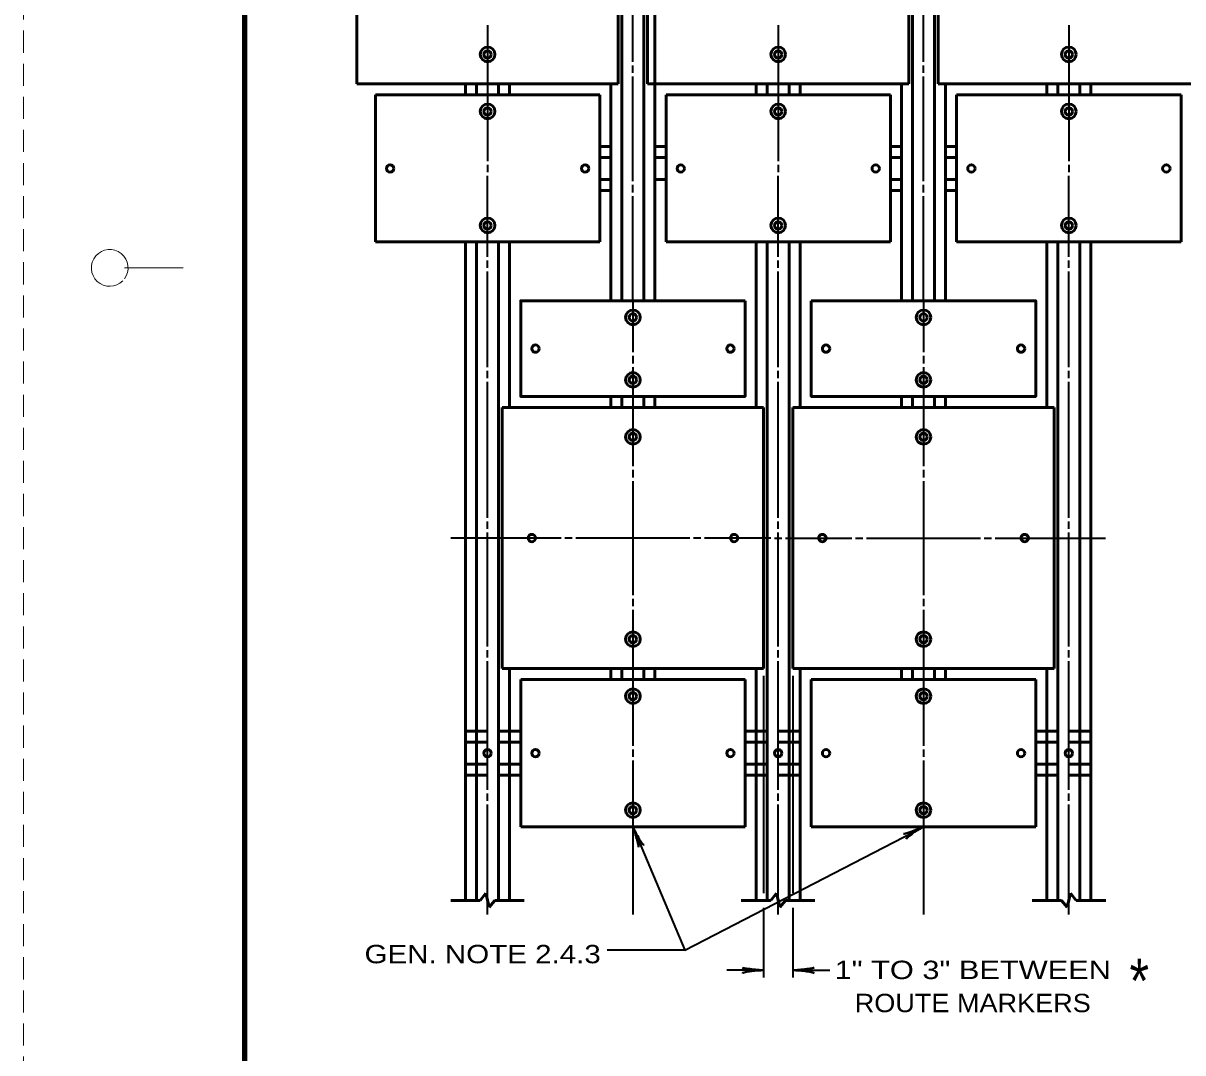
# Model space of a CAD drawing. Extents: x -45 to 635, y -382 to 59.
# Drawn here: x -44.9 to 112.7, y -201.9 to -61.9 of the extents above; entities that cross this region are included whole.
import ezdxf
from ezdxf.enums import TextEntityAlignment as Align

# ---------------------------------------------------------------- set-up
doc = ezdxf.new("R2010")
doc.units = 0
doc.linetypes.add('MEDIUM_DASHED', pattern=[4.5, 3, -1.5])
doc.layers.add('1', color=7, linetype='Continuous', lineweight=53)
doc.layers.add('61', color=7, linetype='Continuous', lineweight=35)

msp = doc.modelspace()

# ---------------------------------------------------------------- linework, layer by layer
at = {"layer": '1', "linetype": 'MEDIUM_DASHED', "lineweight": 13}
msp.add_line((-44.831, 58.54), (-44.891, -381.5), dxfattribs=at)
at = {"layer": '1'}
for p, q in [((0.475, -34.698), (0.475, -70.198)), ((35.975, -34.698), (35.975, -70.198)), ((39.975, -34.698), (39.975, -70.198)), ((40.975, -34.698), (40.975, -70.198)), ((75.475, -34.698), (75.475, -70.198)), ((79.475, -34.698), (79.475, -70.198)), ((36.475, -77.198), (36.475, -41.698)), ((39.475, -77.198), (39.475, -41.698)), ((40.975, -77.198), (40.975, -41.698)), ((75.975, -77.198), (75.975, -41.698)), ((78.975, -77.198), (78.975, -41.698)), ((35.975, -70.198), (0.475, -70.198)), ((15.225, -71.698), (15.225, -70.198)), ((16.725, -71.698), (16.725, -70.198)), ((19.725, -71.698), (19.725, -70.198)), ((21.225, -71.698), (21.225, -70.198)), ((34.975, -99.698), (34.975, -70.198)), ((75.475, -70.198), (39.975, -70.198)), ((54.725, -71.698), (54.725, -70.198)), ((56.225, -71.698), (56.225, -70.198)), ((59.225, -71.698), (59.225, -70.198)), ((60.725, -71.698), (60.725, -70.198)), ((74.475, -99.698), (74.475, -70.198)), ((114.975, -70.198), (79.475, -70.198)), ((80.475, -77.198), (80.475, -70.198)), ((94.225, -71.698), (94.225, -70.198)), ((95.725, -71.698), (95.725, -70.198)), ((98.725, -71.698), (98.725, -70.198)), ((100.225, -71.698), (100.225, -70.198)), ((33.475, -71.698), (2.975, -71.698)), ((2.975, -71.698), (2.975, -91.698)), ((33.475, -91.698), (33.475, -71.698)), ((72.975, -71.698), (42.475, -71.698)), ((42.475, -71.698), (42.475, -91.698)), ((72.975, -91.698), (72.975, -71.698)), ((112.475, -71.698), (81.975, -71.698)), ((81.975, -71.698), (81.975, -91.698)), ((112.475, -91.698), (112.475, -71.698)), ((36.475, -99.698), (36.475, -77.198)), ((39.475, -99.698), (39.475, -77.198)), ((40.975, -99.698), (40.975, -77.198)), ((75.975, -99.698), (75.975, -77.198)), ((78.975, -99.698), (78.975, -77.198)), ((80.475, -99.698), (80.475, -77.198)), ((33.475, -78.698), (34.975, -78.698)), ((42.475, -78.698), (40.975, -78.698)), ((72.975, -78.698), (74.475, -78.698)), ((81.975, -78.698), (80.475, -78.698)), ((33.475, -80.198), (34.975, -80.198)), ((42.475, -80.198), (40.975, -80.198)), ((72.975, -80.198), (74.475, -80.198)), ((81.975, -80.198), (80.475, -80.198)), ((33.475, -83.198), (34.975, -83.198)), ((42.475, -83.198), (40.975, -83.198)), ((72.975, -83.198), (74.475, -83.198)), ((81.975, -83.198), (80.475, -83.198)), ((33.475, -84.698), (34.975, -84.698)), ((72.975, -84.698), (74.475, -84.698)), ((80.475, -84.698), (81.975, -84.698)), ((33.475, -91.698), (2.975, -91.698)), ((15.225, -114.198), (15.225, -91.698)), ((16.725, -121.198), (16.725, -91.698)), ((19.725, -121.198), (19.725, -91.698)), ((21.225, -114.198), (21.225, -91.698)), ((72.975, -91.698), (42.475, -91.698)), ((54.725, -114.198), (54.725, -91.698)), ((56.225, -121.198), (56.225, -91.698)), ((59.225, -121.198), (59.225, -91.698)), ((60.725, -114.198), (60.725, -91.698)), ((112.475, -91.698), (81.975, -91.698)), ((94.225, -114.198), (94.225, -91.698)), ((95.725, -121.198), (95.725, -91.698)), ((98.725, -121.198), (98.725, -91.698)), ((100.225, -114.198), (100.225, -91.698)), ((34.975, -112.698), (34.975, -114.198)), ((36.475, -112.698), (36.475, -114.198)), ((39.475, -112.698), (39.475, -114.198)), ((40.975, -112.698), (40.975, -114.198)), ((74.475, -112.698), (74.475, -114.198)), ((75.975, -112.698), (75.975, -114.198)), ((78.975, -112.698), (78.975, -114.198)), ((80.475, -112.698), (80.475, -114.198)), ((15.225, -114.198), (15.225, -149.698)), ((20.225, -114.198), (55.725, -114.198)), ((20.225, -114.198), (20.225, -149.698)), ((20.225, -114.198), (20.225, -149.698)), ((55.725, -114.198), (55.725, -149.698)), ((95.225, -114.198), (59.725, -114.198)), ((59.725, -114.198), (59.725, -149.698)), ((95.225, -114.198), (95.225, -149.698)), ((95.225, -114.198), (95.225, -149.698)), ((100.225, -114.198), (100.225, -149.698)), ((16.725, -156.698), (16.725, -121.198)), ((19.725, -156.698), (19.725, -121.198)), ((56.225, -156.698), (56.225, -121.198)), ((59.225, -156.698), (59.225, -121.198)), ((95.725, -156.698), (95.725, -121.198)), ((98.725, -156.698), (98.725, -121.198)), ((15.225, -181.198), (15.225, -149.698)), ((20.225, -149.698), (55.725, -149.698)), ((21.225, -181.198), (21.225, -149.698)), ((34.975, -151.198), (34.975, -149.698)), ((36.475, -151.198), (36.475, -149.698)), ((39.475, -151.198), (39.475, -149.698)), ((40.975, -151.198), (40.975, -149.698)), ((54.725, -181.198), (54.725, -149.698)), ((95.225, -149.698), (59.725, -149.698)), ((60.725, -181.198), (60.725, -149.698)), ((74.475, -151.198), (74.475, -149.698)), ((75.975, -151.198), (75.975, -149.698)), ((78.975, -151.198), (78.975, -149.698)), ((80.475, -151.198), (80.475, -149.698)), ((22.725, -151.198), (53.225, -151.198)), ((22.725, -171.198), (22.725, -151.198)), ((53.225, -151.198), (53.225, -171.198)), ((92.725, -151.198), (62.225, -151.198)), ((62.225, -151.198), (62.225, -171.198)), ((92.725, -171.198), (92.725, -151.198)), ((16.725, -181.198), (16.725, -156.698)), ((19.725, -181.198), (19.725, -156.698)), ((56.225, -181.198), (56.225, -156.698)), ((59.225, -181.198), (59.225, -156.698)), ((22.725, -171.198), (53.225, -171.198)), ((92.725, -171.198), (62.225, -171.198)), ((13.208, -181.219), (17.209, -181.219)), ((17.987, -180.245), (17.209, -181.219)), ((17.987, -180.245), (18.462, -182.151)), ((19.209, -181.219), (18.462, -182.151)), ((19.209, -181.219), (23.209, -181.219)), ((52.709, -181.219), (56.709, -181.219)), ((57.487, -180.245), (56.709, -181.219)), ((57.487, -180.245), (57.962, -182.151)), ((58.709, -181.219), (57.962, -182.151)), ((58.709, -181.219), (62.709, -181.219)), ((96.241, -181.219), (92.241, -181.219)), ((96.241, -181.219), (96.987, -182.151)), ((97.463, -180.245), (96.987, -182.151)), ((97.463, -180.245), (98.241, -181.219)), ((102.241, -181.219), (98.241, -181.219))]:
    msp.add_line(p, q, dxfattribs=at)
at = {"layer": '1', "lineweight": 35}
for p, q in [((37.975, -67.198), (37.975, -51.698)), ((77.475, -67.198), (77.475, -51.698)), ((18.225, -62.198), (18.225, -80.698)), ((57.725, -62.198), (57.725, -80.698)), ((97.225, -62.198), (97.225, -80.698)), ((37.975, -68.698), (37.975, -67.698)), ((77.475, -68.698), (77.475, -67.698)), ((37.975, -83.448), (37.975, -69.198)), ((77.475, -83.448), (77.475, -69.198)), ((18.225, -81.198), (18.225, -82.198)), ((57.725, -81.198), (57.725, -82.198)), ((97.225, -81.198), (97.225, -82.198)), ((18.225, -91.698), (18.225, -82.698)), ((97.225, -93.698), (97.225, -82.698)), ((37.975, -84.948), (37.975, -83.948)), ((77.475, -84.948), (77.475, -83.948)), ((37.975, -99.698), (37.975, -85.448)), ((77.475, -99.698), (77.475, -85.448)), ((18.225, -93.698), (18.225, -91.698)), ((97.225, -93.698), (97.225, -91.698)), ((18.225, -95.198), (18.225, -94.198)), ((57.725, -95.198), (57.725, -94.198)), ((97.225, -95.198), (97.225, -94.198)), ((18.225, -108.698), (18.225, -95.698)), ((57.725, -108.698), (57.725, -95.698)), ((97.225, -108.698), (97.225, -95.698)), ((37.975, -99.698), (37.975, -106.698)), ((77.475, -99.698), (77.475, -106.698)), ((37.975, -107.198), (37.975, -108.198)), ((37.975, -108.698), (37.975, -122.198)), ((77.475, -107.198), (77.475, -108.198)), ((77.475, -108.698), (77.475, -122.198)), ((18.225, -110.198), (18.225, -109.198)), ((37.975, -110.198), (37.975, -109.198)), ((57.725, -110.198), (57.725, -109.198)), ((97.225, -110.198), (97.225, -109.198)), ((18.225, -129.198), (18.225, -110.698)), ((57.725, -129.198), (57.725, -110.698)), ((97.225, -129.198), (97.225, -110.698)), ((37.975, -122.698), (37.975, -123.698)), ((77.475, -122.698), (77.475, -123.698)), ((37.975, -124.198), (37.975, -139.698)), ((77.475, -124.198), (77.475, -139.698)), ((18.225, -130.698), (18.225, -129.698)), ((57.725, -130.698), (57.725, -129.698)), ((97.225, -130.698), (97.225, -129.698)), ((28.225, -131.948), (13.225, -131.948)), ((18.225, -146.698), (18.225, -131.198)), ((29.725, -131.948), (28.725, -131.948)), ((45.725, -131.948), (30.225, -131.948)), ((47.225, -131.948), (46.225, -131.948)), ((55.725, -131.948), (47.725, -131.948)), ((54.606, -131.948), (52.725, -131.948)), ((56.725, -131.948), (55.725, -131.948)), ((57.225, -131.948), (58.225, -131.948)), ((57.725, -146.698), (57.725, -131.198)), ((58.725, -131.948), (59.725, -131.948)), ((59.725, -131.948), (67.725, -131.948)), ((60.844, -131.948), (62.725, -131.948)), ((68.225, -131.948), (69.225, -131.948)), ((69.725, -131.948), (85.225, -131.948)), ((85.725, -131.948), (86.725, -131.948)), ((87.225, -131.948), (102.225, -131.948)), ((97.225, -146.698), (97.225, -131.198)), ((37.975, -140.198), (37.975, -141.198)), ((77.475, -140.198), (77.475, -141.198)), ((37.975, -141.698), (37.975, -160.198)), ((77.475, -141.698), (77.475, -160.198)), ((18.225, -148.198), (18.225, -147.198)), ((57.725, -148.198), (57.725, -147.198)), ((97.225, -148.198), (97.225, -147.198)), ((18.225, -159.698), (18.225, -148.698)), ((57.725, -166.198), (57.725, -148.698)), ((97.225, -159.698), (97.225, -148.698)), ((55.725, -150.698), (55.725, -180.219)), ((59.725, -150.698), (59.725, -180.219)), ((37.975, -160.698), (37.975, -161.698)), ((77.475, -160.698), (77.475, -161.698)), ((37.975, -162.198), (37.975, -183.128)), ((77.475, -162.198), (77.475, -183.128)), ((18.225, -167.698), (18.225, -166.698)), ((57.725, -167.698), (57.725, -166.698)), ((97.225, -167.698), (97.225, -166.698)), ((18.225, -183.128), (18.225, -168.198)), ((57.725, -183.128), (57.725, -168.198)), ((55.725, -182.219), (55.725, -191.719)), ((59.725, -182.219), (59.725, -191.719)), ((45.025, -187.974), (34.456, -187.974)), ((55.725, -190.719), (50.725, -190.719)), ((59.725, -190.719), (64.725, -190.719))]:
    msp.add_line(p, q, dxfattribs=at)
at = {"layer": '1', "linetype": 'MEDIUM_DASHED'}
for p, q in [((15.225, -158.198), (22.725, -158.198)), ((53.225, -158.198), (62.225, -158.198)), ((100.225, -158.198), (92.725, -158.198)), ((15.225, -159.698), (22.725, -159.698)), ((53.225, -159.698), (62.225, -159.698)), ((100.225, -159.698), (92.725, -159.698)), ((15.225, -162.698), (22.725, -162.698)), ((53.225, -162.698), (62.225, -162.698)), ((100.225, -162.698), (92.725, -162.698)), ((15.225, -164.198), (22.725, -164.198)), ((53.225, -164.198), (62.225, -164.198)), ((100.225, -164.198), (92.725, -164.198))]:
    msp.add_line(p, q, dxfattribs=at)
at = {"layer": '1', "lineweight": 35}
for points in [[(57.725, -93.698), (57.725, -91.698), (57.725, -82.698)], [(18.225, -166.198), (18.225, -162.698), (18.225, -159.698)], [(97.225, -166.198), (97.225, -162.698), (97.225, -159.698)], [(97.225, -183.128), (97.225, -171.198), (97.225, -168.198)], [(37.975, -171.198), (45.025, -187.974), (77.475, -171.198)]]:
    msp.add_lwpolyline(points, dxfattribs=at)
at = {"layer": '1'}
for points in [[(53.225, -99.698), (22.725, -99.698), (22.725, -112.698), (53.225, -112.698)], [(62.225, -99.698), (92.725, -99.698), (92.725, -112.698), (62.225, -112.698)]]:
    msp.add_lwpolyline(points, close=True, dxfattribs=at)
for points in [[(94.225, -181.198), (94.225, -171.198), (94.225, -149.698)], [(100.225, -181.198), (100.225, -171.198), (100.225, -149.698)], [(95.725, -181.198), (95.725, -171.198), (95.725, -156.698)], [(98.725, -181.198), (98.725, -171.198), (98.725, -156.698)]]:
    msp.add_lwpolyline(points, dxfattribs=at)
for centre, radius in [((18.225, -66.198), 1), ((18.225, -66.198), 0.5), ((57.725, -66.198), 1), ((57.725, -66.198), 0.5), ((97.225, -66.198), 1), ((97.225, -66.198), 0.5), ((18.225, -73.948), 1), ((18.225, -73.948), 0.5), ((57.725, -73.948), 1), ((57.725, -73.948), 0.5), ((97.225, -73.948), 1), ((97.225, -73.948), 0.5), ((4.975, -81.698), 0.5), ((31.475, -81.698), 0.5), ((44.475, -81.698), 0.5), ((70.975, -81.698), 0.5), ((83.975, -81.698), 0.5), ((110.475, -81.698), 0.5), ((18.225, -89.448), 1), ((18.225, -89.448), 0.5), ((57.725, -89.448), 1), ((57.725, -89.448), 0.5), ((97.225, -89.448), 1), ((97.225, -89.448), 0.5), ((37.975, -101.948), 1), ((37.975, -101.948), 0.5), ((77.475, -101.948), 1), ((77.475, -101.948), 0.5), ((24.725, -106.198), 0.5), ((51.225, -106.198), 0.5), ((64.225, -106.198), 0.5), ((90.725, -106.198), 0.5), ((37.975, -110.448), 1), ((37.975, -110.448), 0.5), ((77.475, -110.448), 1), ((77.475, -110.448), 0.5), ((37.975, -118.198), 1), ((37.975, -118.198), 0.5), ((77.475, -118.198), 1), ((77.475, -118.198), 0.5), ((24.225, -131.948), 0.5), ((51.725, -131.948), 0.5), ((63.725, -131.948), 0.5), ((91.225, -131.948), 0.5), ((37.975, -145.698), 1), ((77.475, -145.698), 1), ((37.975, -145.698), 0.5), ((77.475, -145.698), 0.5), ((37.975, -153.448), 1), ((77.475, -153.448), 1), ((37.975, -153.448), 0.5), ((77.475, -153.448), 0.5), ((18.225, -161.198), 0.5), ((24.725, -161.198), 0.5), ((51.225, -161.198), 0.5), ((57.725, -161.198), 0.5), ((64.225, -161.198), 0.5), ((90.725, -161.198), 0.5), ((97.225, -161.198), 0.5), ((37.975, -168.948), 1), ((37.975, -168.948), 0.5), ((77.475, -168.948), 1), ((77.475, -168.948), 0.5)]:
    msp.add_circle(centre, radius, dxfattribs=at)
at = {"layer": '1', "lineweight": 40}
for centre, major_axis, ratio, start_param, end_param in [((38.214, -172.313), (-0.519, 1.687), 0.07063, 3.1407148, 5.41811), ((38.214, -172.313), (-0.519, 1.687), 0.07063, 3.1407148, 5.41811), ((38.652, -172.097), (-0.836, 1.586), 0.122415, 0.8963533, 3.1415927), ((38.652, -172.097), (-0.836, 1.586), 0.122415, 0.8963533, 3.1415927), ((76.382, -171.525), (1.641, 0.651), 0.07063, 3.1407148, 5.41811), ((76.632, -171.945), (1.515, 0.959), 0.122415, 0.8963533, 3.1415927), ((54.604, -190.507), (1.756, -0.176), 0.07063, 3.1407148, 5.41811), ((60.845, -190.507), (-1.756, -0.176), 0.07063, 0.8650754, 3.1424706), ((54.634, -190.995), (1.786, 0.156), 0.122415, 0.8963533, 3.1415927), ((60.816, -190.995), (-1.786, 0.156), 0.122415, 3.1415927, 5.386832)]:
    msp.add_ellipse(centre, major_axis=major_axis, ratio=ratio, start_param=start_param, end_param=end_param, dxfattribs=at)
at = {"layer": '61', "lineweight": 13}
msp.add_line((-31.131, -95.22), (-23.131, -95.22), dxfattribs=at)
at = {"layer": '61', "lineweight": 158}
msp.add_lwpolyline([(624.209, 48.54), (-14.831, 48.54), (-14.831, -371.48)], dxfattribs=at)
at = {"layer": '61', "lineweight": 13}
msp.add_arc((-33.133, -95.219), 2.5, 323.13009, 315.37577, dxfattribs=at)

# ---------------------------------------------------------------- texts
at = {"layer": '1'}
for s, height, width, p in [('GEN. NOTE 2.4.3', 2.5, 1.2, (17.553, -189.768)), ('1" TO 3" BETWEEN', 2.5, 1.25, (84.165, -191.92)), ('*', 6, 0.85, (106.795, -195.158)), ('ROUTE MARKERS', 2.5, 1.1, (84.165, -196.42))]:
    msp.add_text(s, height=height, dxfattribs=dict(at, width=width)).set_placement(p, align=Align.CENTER)

doc.saveas('drawing.dxf')
